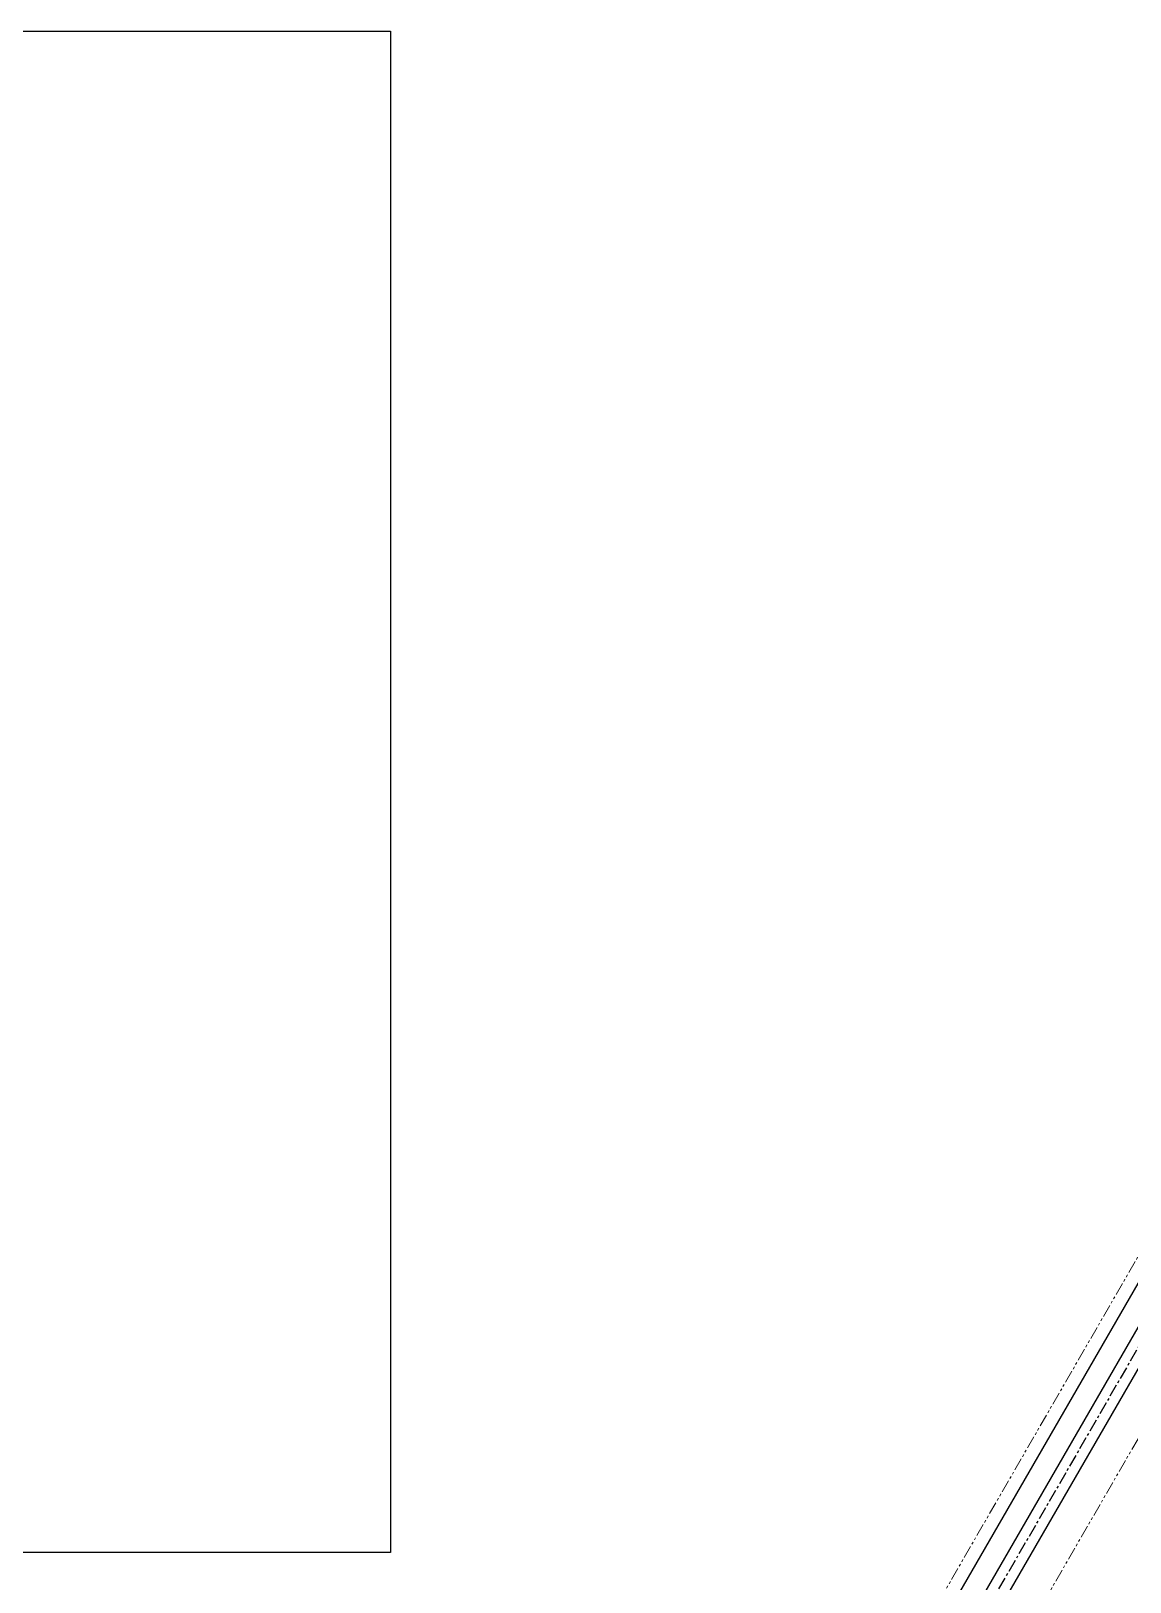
# Model space of a CAD drawing. Header units: inches. Extents: x 0 to 77285, y -118 to 40065.
# Drawn here: x 28839 to 29382, y 22084 to 22850 of the extents above; entities that cross this region are included whole.
import ezdxf

# ---------------------------------------------------------------- set-up
doc = ezdxf.new("R2010")
doc.units = ezdxf.units.IN
doc.header["$LTSCALE"] = 5
doc.header["$MEASUREMENT"] = 0
doc.linetypes.add('CENTER', pattern=[2, 1.25, -0.25, 0.25, -0.25])
doc.linetypes.add('PHANTOM', pattern=[2.5, 1.25, -0.25, 0.25, -0.25, 0.25, -0.25])
for name, color, linetype in [('11', 1, 'CENTER'), ('B', 123, 'Continuous'), ('G', 231, 'Continuous')]:
    doc.layers.add(name, color=color, linetype=linetype)
doc.layers.add('33', color=3, linetype='PHANTOM', lineweight=9)

# ---------------------------------------------------------------- blocks, each defined once
blk = doc.blocks.new('A$C968f4001')
for p, q in [((170, 57.5), (1304.93, 57.5)), ((170, 12.5), (1304.93, 12.5))]:
    blk.add_line(p, q)
at = {"layer": '11'}
blk.add_line((170, 35), (1304.93, 35), dxfattribs=at)
at = {"layer": 'B'}
for p, q in [((170, 40.15), (1304.93, 40.15)), ((170, 29.85), (1304.93, 29.85))]:
    blk.add_line(p, q, dxfattribs=at)
at = {"layer": 'G'}
blk.add_line((170, 19), (1304.93, 19), dxfattribs=at)
blk = doc.blocks.new('A$C96772931')
blk.add_blockref('A$C968f4001', (80, 46))

msp = doc.modelspace()

# ---------------------------------------------------------------- linework, layer by layer
at = {"color": 3}
msp.add_lwpolyline([(27821.23491687, 22850.48784806), (29016.24401817, 22850.48784806), (29016.24401817, 22098.80772113), (27821.23491687, 22098.80772113)], close=True, dxfattribs=at)

# ---------------------------------------------------------------- block references
at = {"layer": '33', "rotation": 240}
msp.add_blockref('A$C96772931', (29714.6497809, 22932.05047629), dxfattribs=at)

doc.saveas('drawing.dxf')
